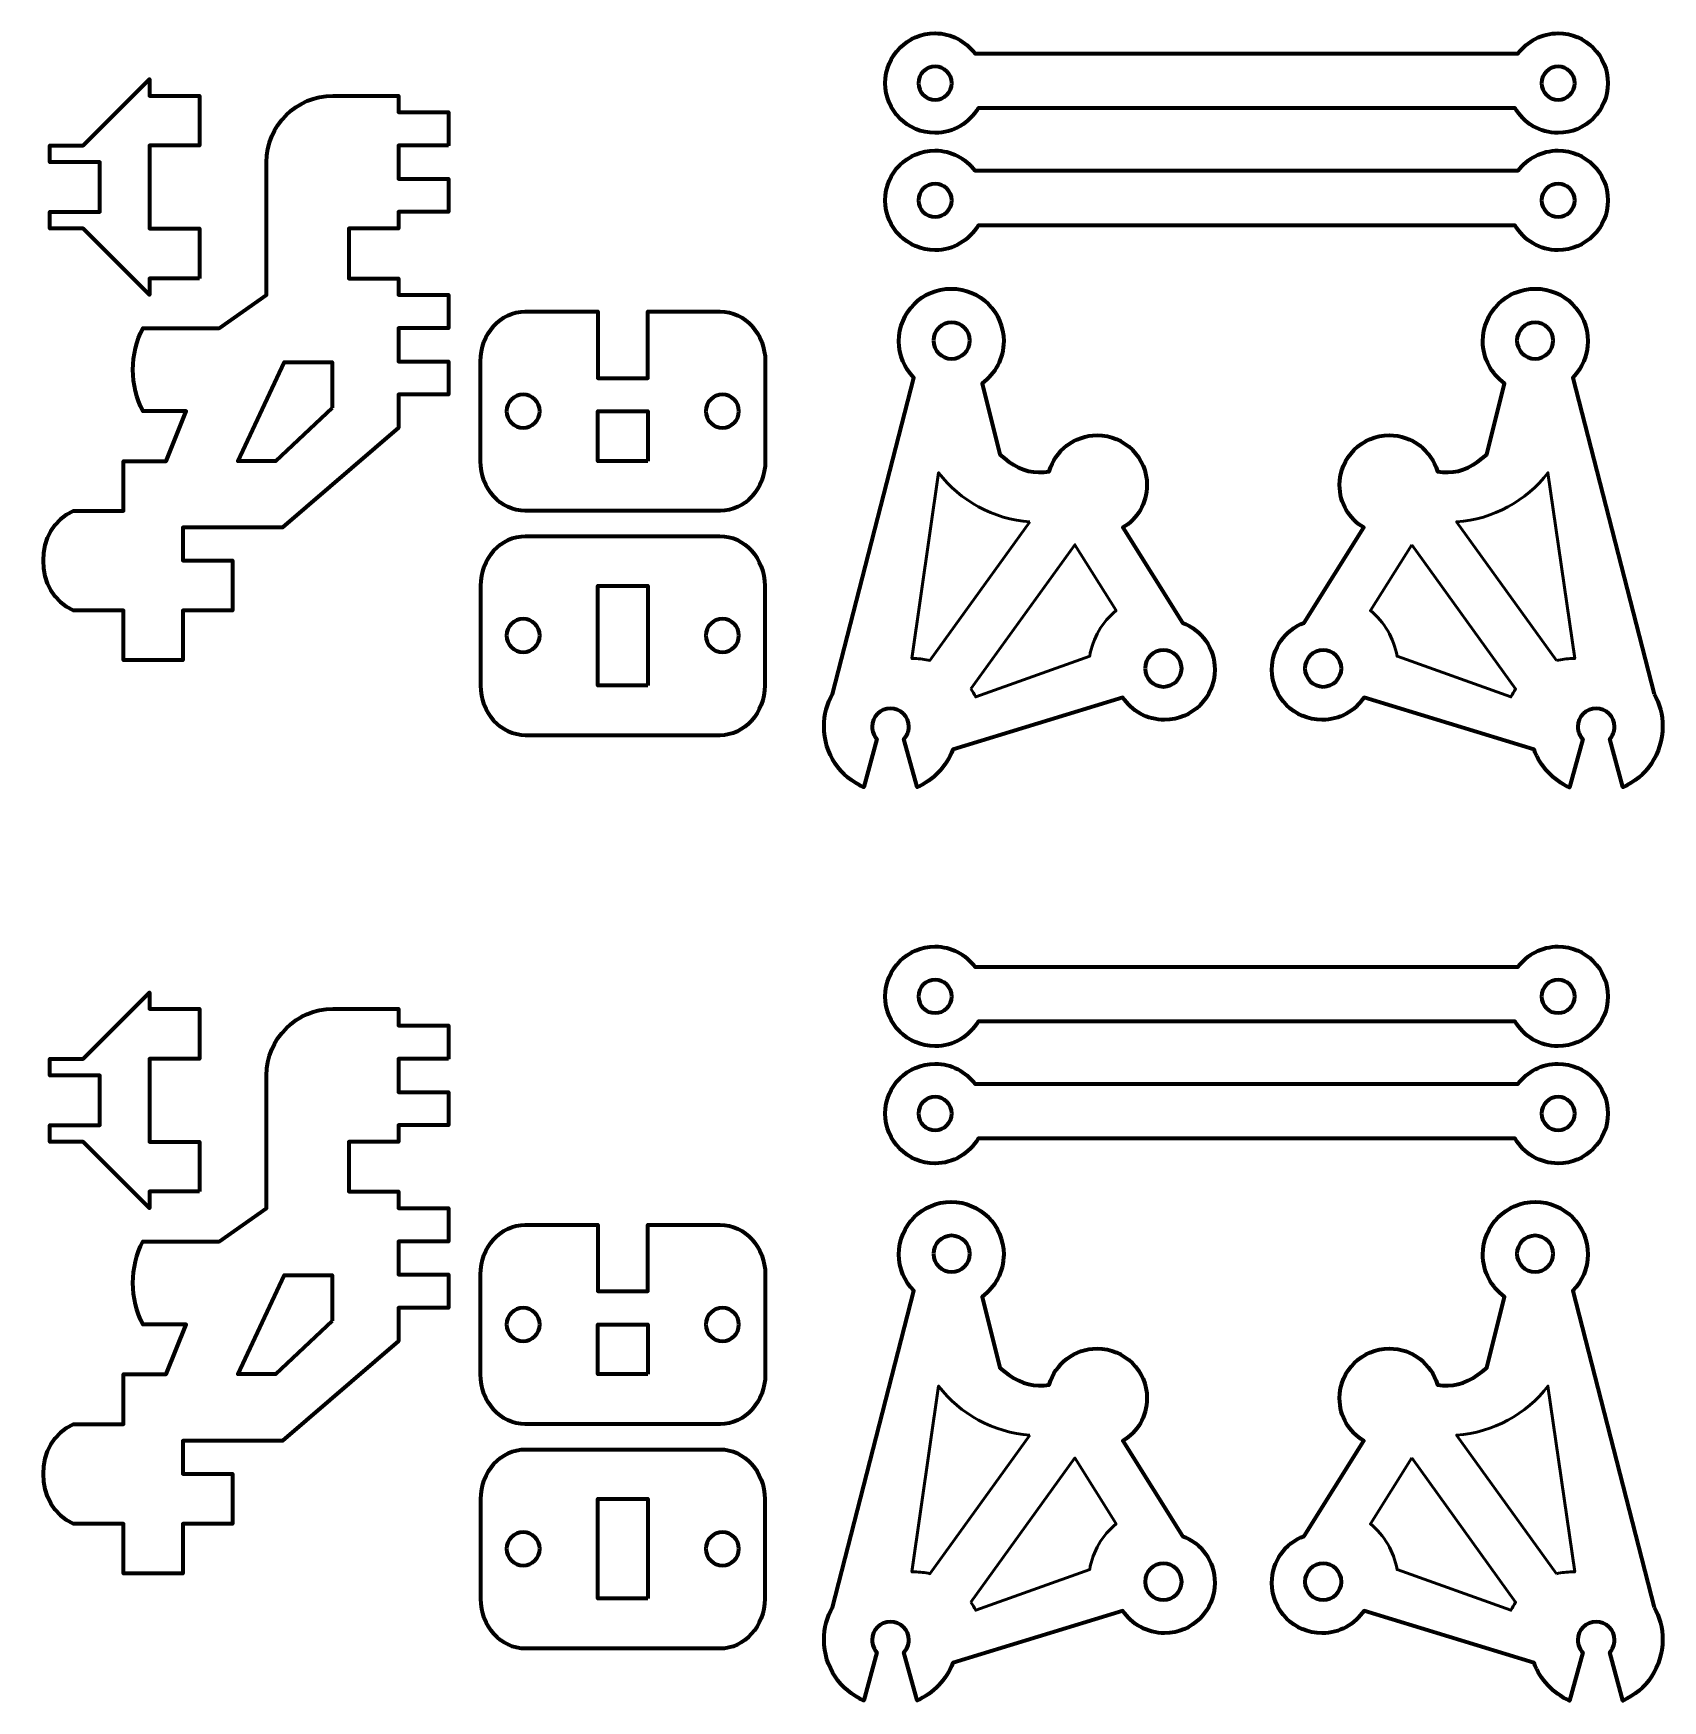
# Model space of a CAD drawing. Header units: inches. Extents: x 589 to 2016, y -1839 to -951.
# Drawn here: x 589 to 687.1, y -1711.3 to -1610.9 of the extents above; entities that cross this region are included whole.
import ezdxf

# ---------------------------------------------------------------- set-up
doc = ezdxf.new("R2010")
doc.units = ezdxf.units.IN
doc.header["$MEASUREMENT"] = 0
doc.layers.add('Layer 1', color=7, linetype='Continuous')

# ---------------------------------------------------------------- blocks, each defined once
blk = doc.blocks.new('block 180')
at = {"layer": 'Layer 1', "color": 240, "lineweight": 50, "true_color": 0xec2227}
for points in [[(680.72, -1648.65), (681.02, -1648.58), (681.34, -1648.54), (681.66, -1648.54), (681.71, -1648.54), (681.76, -1648.54), (681.81, -1648.54), (681.81, -1648.54), (680.2, -1637.35), (680.2, -1637.35), (678.9, -1639.04), (676.91, -1640.15), (674.7, -1640.3), (674.7, -1640.3), (680.72, -1648.65), (680.72, -1648.65)], [(672, -1641.68), (672, -1641.68), (669.51, -1645.65), (669.51, -1645.65), (670.34, -1646.33), (670.92, -1647.3), (671.11, -1648.4), (671.11, -1648.4), (677.97, -1650.85), (677.97, -1650.85), (678.05, -1650.68), (678.15, -1650.52), (678.25, -1650.36), (678.25, -1650.36), (672, -1641.68), (672, -1641.68)]]:
    blk.add_open_spline(points, degree=3, knots=[0, 0, 0, 0, 1, 1, 1, 2, 2, 2, 3, 3, 3, 4, 4, 4, 5, 5, 5, 5], dxfattribs=at)
blk = doc.blocks.new('block 179')
at = {"layer": 'Layer 1', "color": 18, "lineweight": 80, "true_color": 0x010101}
for points, knots in [([(686.6, -1650.68), (686.6, -1650.68), (681.69, -1631.62), (681.69, -1631.62), (682.25, -1631.05), (682.6, -1630.27), (682.6, -1629.42), (682.6, -1627.67), (681.18, -1626.26), (679.44, -1626.26), (677.7, -1626.26), (676.28, -1627.67), (676.28, -1629.42), (676.28, -1630.47), (676.8, -1631.39), (677.58, -1631.97), (677.58, -1631.97), (676.51, -1636.25), (676.51, -1636.25), (675.8, -1636.88), (675, -1637.32), (674.19, -1637.32), (673.97, -1637.32), (673.75, -1637.31), (673.54, -1637.27), (673.18, -1636.01), (672.03, -1635.09), (670.65, -1635.09), (669, -1635.09), (667.65, -1636.43), (667.65, -1638.09), (667.65, -1639.18), (668.23, -1640.13), (669.1, -1640.65), (669.1, -1640.65), (665.51, -1646.38), (665.51, -1646.38), (664.38, -1646.81), (663.57, -1647.91), (663.57, -1649.2), (663.57, -1650.88), (664.92, -1652.23), (666.6, -1652.23), (667.65, -1652.23), (668.57, -1651.7), (669.12, -1650.88), (669.12, -1650.88), (679.36, -1654.02), (679.36, -1654.02), (679.74, -1655.04), (680.52, -1655.86), (681.5, -1656.3), (681.5, -1656.3), (682.29, -1653.4), (682.29, -1653.4), (682.11, -1653.2), (682, -1652.94), (682, -1652.65), (682, -1652.04), (682.49, -1651.54), (683.1, -1651.54), (683.71, -1651.54), (684.21, -1652.04), (684.21, -1652.65), (684.21, -1652.94), (684.1, -1653.2), (683.92, -1653.39), (683.92, -1653.39), (684.71, -1656.29), (684.71, -1656.29), (686.12, -1655.68), (687.1, -1654.27), (687.1, -1652.63), (687.11, -1651.92), (686.92, -1651.26), (686.6, -1650.68)], [0, 0, 0, 0, 1, 1, 1, 2, 2, 2, 3, 3, 3, 4, 4, 4, 5, 5, 5, 6, 6, 6, 7, 7, 7, 8, 8, 8, 9, 9, 9, 10, 10, 10, 11, 11, 11, 12, 12, 12, 13, 13, 13, 14, 14, 14, 15, 15, 15, 16, 16, 16, 17, 17, 17, 18, 18, 18, 19, 19, 19, 20, 20, 20, 21, 21, 21, 22, 22, 22, 23, 23, 23, 24, 24, 24, 25, 25, 25, 25]), ([(679.42, -1630.48), (678.82, -1630.48), (678.33, -1629.99), (678.33, -1629.38), (678.33, -1628.78), (678.82, -1628.29), (679.42, -1628.29), (680.03, -1628.29), (680.52, -1628.78), (680.52, -1629.38), (680.52, -1629.99), (680.03, -1630.48), (679.42, -1630.48)], [0, 0, 0, 0, 1, 1, 1, 2, 2, 2, 3, 3, 3, 4, 4, 4, 4]), ([(666.66, -1650.23), (666.06, -1650.23), (665.56, -1649.74), (665.56, -1649.13), (665.56, -1648.52), (666.06, -1648.03), (666.66, -1648.03), (667.27, -1648.03), (667.76, -1648.52), (667.76, -1649.13), (667.76, -1649.74), (667.27, -1650.23), (666.66, -1650.23)], [0, 0, 0, 0, 1, 1, 1, 2, 2, 2, 3, 3, 3, 4, 4, 4, 4])]:
    blk.add_open_spline(points, degree=3, knots=knots, dxfattribs=at)
at = {"layer": 'Layer 1'}
blk.add_blockref('block 180', (0, 0), dxfattribs=at)
blk = doc.blocks.new('block 182')
at = {"layer": 'Layer 1', "color": 240, "lineweight": 50, "true_color": 0xec2227}
for points in [[(649, -1640.3), (646.8, -1640.15), (644.8, -1639.04), (643.5, -1637.35), (643.5, -1637.35), (641.89, -1648.54), (641.89, -1648.54), (641.94, -1648.54), (641.99, -1648.54), (642.04, -1648.54), (642.37, -1648.54), (642.68, -1648.58), (642.98, -1648.65), (642.98, -1648.65), (649, -1640.3), (649, -1640.3)], [(645.45, -1650.36), (645.56, -1650.52), (645.65, -1650.68), (645.74, -1650.85), (645.74, -1650.85), (652.6, -1648.4), (652.6, -1648.4), (652.78, -1647.3), (653.36, -1646.33), (654.19, -1645.65), (654.19, -1645.65), (651.71, -1641.68), (651.71, -1641.68), (651.71, -1641.68), (645.45, -1650.36), (645.45, -1650.36)]]:
    blk.add_open_spline(points, degree=3, knots=[0, 0, 0, 0, 1, 1, 1, 2, 2, 2, 3, 3, 3, 4, 4, 4, 5, 5, 5, 5], dxfattribs=at)
blk = doc.blocks.new('block 181')
at = {"layer": 'Layer 1', "color": 18, "lineweight": 80, "true_color": 0x010101}
for points, knots in [([(636.6, -1652.63), (636.6, -1654.27), (637.59, -1655.68), (639, -1656.29), (639, -1656.29), (639.78, -1653.39), (639.78, -1653.39), (639.61, -1653.19), (639.49, -1652.94), (639.49, -1652.65), (639.49, -1652.04), (639.99, -1651.54), (640.6, -1651.54), (641.21, -1651.54), (641.71, -1652.04), (641.71, -1652.65), (641.71, -1652.94), (641.59, -1653.2), (641.41, -1653.39), (641.41, -1653.39), (642.2, -1656.29), (642.2, -1656.29), (643.19, -1655.86), (643.97, -1655.04), (644.35, -1654.02), (644.35, -1654.02), (654.59, -1650.88), (654.59, -1650.88), (655.13, -1651.69), (656.06, -1652.23), (657.11, -1652.23), (658.78, -1652.23), (660.13, -1650.88), (660.13, -1649.2), (660.13, -1647.91), (659.33, -1646.81), (658.19, -1646.38), (658.19, -1646.38), (654.6, -1640.65), (654.6, -1640.65), (655.47, -1640.13), (656.05, -1639.18), (656.05, -1638.09), (656.05, -1636.43), (654.7, -1635.09), (653.05, -1635.09), (651.67, -1635.09), (650.52, -1636.01), (650.16, -1637.27), (649.95, -1637.3), (649.74, -1637.32), (649.51, -1637.32), (648.7, -1637.32), (647.9, -1636.88), (647.19, -1636.25), (647.19, -1636.25), (646.12, -1631.97), (646.12, -1631.97), (646.91, -1631.39), (647.42, -1630.47), (647.42, -1629.42), (647.42, -1627.67), (646.01, -1626.26), (644.26, -1626.26), (642.52, -1626.26), (641.11, -1627.67), (641.11, -1629.42), (641.11, -1630.27), (641.45, -1631.05), (642.01, -1631.62), (642.01, -1631.62), (637.11, -1650.68), (637.11, -1650.68), (636.78, -1651.26), (636.6, -1651.92), (636.6, -1652.63)], [0, 0, 0, 0, 1, 1, 1, 2, 2, 2, 3, 3, 3, 4, 4, 4, 5, 5, 5, 6, 6, 6, 7, 7, 7, 8, 8, 8, 9, 9, 9, 10, 10, 10, 11, 11, 11, 12, 12, 12, 13, 13, 13, 14, 14, 14, 15, 15, 15, 16, 16, 16, 17, 17, 17, 18, 18, 18, 19, 19, 19, 20, 20, 20, 21, 21, 21, 22, 22, 22, 23, 23, 23, 24, 24, 24, 25, 25, 25, 25]), ([(643.19, -1629.38), (643.19, -1628.78), (643.68, -1628.29), (644.28, -1628.29), (644.89, -1628.29), (645.38, -1628.78), (645.38, -1629.38), (645.38, -1629.99), (644.89, -1630.48), (644.28, -1630.48), (643.68, -1630.48), (643.19, -1629.99), (643.19, -1629.38)], [0, 0, 0, 0, 1, 1, 1, 2, 2, 2, 3, 3, 3, 4, 4, 4, 4]), ([(655.94, -1649.13), (655.94, -1648.52), (656.43, -1648.03), (657.04, -1648.03), (657.65, -1648.03), (658.14, -1648.52), (658.14, -1649.13), (658.14, -1649.74), (657.65, -1650.23), (657.04, -1650.23), (656.43, -1650.23), (655.94, -1649.74), (655.94, -1649.13)], [0, 0, 0, 0, 1, 1, 1, 2, 2, 2, 3, 3, 3, 4, 4, 4, 4])]:
    blk.add_open_spline(points, degree=3, knots=knots, dxfattribs=at)
at = {"layer": 'Layer 1'}
blk.add_blockref('block 182', (0, 0), dxfattribs=at)
blk = doc.blocks.new('block 184')
at = {"layer": 'Layer 1', "color": 240, "lineweight": 50, "true_color": 0xec2227}
for points in [[(680.72, -1703.65), (681.02, -1703.58), (681.34, -1703.54), (681.66, -1703.54), (681.71, -1703.54), (681.76, -1703.54), (681.81, -1703.54), (681.81, -1703.54), (680.2, -1692.35), (680.2, -1692.35), (678.9, -1694.04), (676.91, -1695.15), (674.7, -1695.3), (674.7, -1695.3), (680.72, -1703.65), (680.72, -1703.65)], [(672, -1696.68), (672, -1696.68), (669.51, -1700.65), (669.51, -1700.65), (670.34, -1701.33), (670.92, -1702.3), (671.11, -1703.4), (671.11, -1703.4), (677.97, -1705.85), (677.97, -1705.85), (678.05, -1705.68), (678.15, -1705.52), (678.25, -1705.36), (678.25, -1705.36), (672, -1696.68), (672, -1696.68)]]:
    blk.add_open_spline(points, degree=3, knots=[0, 0, 0, 0, 1, 1, 1, 2, 2, 2, 3, 3, 3, 4, 4, 4, 5, 5, 5, 5], dxfattribs=at)
blk = doc.blocks.new('block 183')
at = {"layer": 'Layer 1', "color": 18, "lineweight": 80, "true_color": 0x010101}
for points, knots in [([(686.6, -1705.68), (686.6, -1705.68), (681.69, -1686.62), (681.69, -1686.62), (682.25, -1686.05), (682.6, -1685.27), (682.6, -1684.42), (682.6, -1682.67), (681.18, -1681.26), (679.44, -1681.26), (677.7, -1681.26), (676.28, -1682.67), (676.28, -1684.42), (676.28, -1685.47), (676.8, -1686.39), (677.58, -1686.97), (677.58, -1686.97), (676.51, -1691.25), (676.51, -1691.25), (675.8, -1691.88), (675, -1692.32), (674.19, -1692.32), (673.97, -1692.32), (673.75, -1692.3), (673.54, -1692.27), (673.18, -1691.01), (672.03, -1690.09), (670.65, -1690.09), (669, -1690.09), (667.65, -1691.43), (667.65, -1693.09), (667.65, -1694.18), (668.23, -1695.13), (669.1, -1695.65), (669.1, -1695.65), (665.51, -1701.38), (665.51, -1701.38), (664.38, -1701.81), (663.57, -1702.91), (663.57, -1704.2), (663.57, -1705.88), (664.92, -1707.23), (666.6, -1707.23), (667.65, -1707.23), (668.57, -1706.7), (669.12, -1705.88), (669.12, -1705.88), (679.36, -1709.02), (679.36, -1709.02), (679.74, -1710.04), (680.52, -1710.86), (681.5, -1711.3), (681.5, -1711.3), (682.29, -1708.4), (682.29, -1708.4), (682.11, -1708.2), (682, -1707.94), (682, -1707.65), (682, -1707.04), (682.49, -1706.54), (683.1, -1706.54), (683.71, -1706.54), (684.21, -1707.04), (684.21, -1707.65), (684.21, -1707.94), (684.1, -1708.19), (683.92, -1708.39), (683.92, -1708.39), (684.71, -1711.3), (684.71, -1711.3), (686.12, -1710.68), (687.1, -1709.27), (687.1, -1707.63), (687.11, -1706.92), (686.92, -1706.26), (686.6, -1705.68)], [0, 0, 0, 0, 1, 1, 1, 2, 2, 2, 3, 3, 3, 4, 4, 4, 5, 5, 5, 6, 6, 6, 7, 7, 7, 8, 8, 8, 9, 9, 9, 10, 10, 10, 11, 11, 11, 12, 12, 12, 13, 13, 13, 14, 14, 14, 15, 15, 15, 16, 16, 16, 17, 17, 17, 18, 18, 18, 19, 19, 19, 20, 20, 20, 21, 21, 21, 22, 22, 22, 23, 23, 23, 24, 24, 24, 25, 25, 25, 25]), ([(679.42, -1685.48), (678.82, -1685.48), (678.33, -1684.99), (678.33, -1684.38), (678.33, -1683.78), (678.82, -1683.29), (679.42, -1683.29), (680.03, -1683.29), (680.52, -1683.78), (680.52, -1684.38), (680.52, -1684.99), (680.03, -1685.48), (679.42, -1685.48)], [0, 0, 0, 0, 1, 1, 1, 2, 2, 2, 3, 3, 3, 4, 4, 4, 4]), ([(666.66, -1705.23), (666.06, -1705.23), (665.56, -1704.74), (665.56, -1704.13), (665.56, -1703.52), (666.06, -1703.03), (666.66, -1703.03), (667.27, -1703.03), (667.76, -1703.52), (667.76, -1704.13), (667.76, -1704.74), (667.27, -1705.23), (666.66, -1705.23)], [0, 0, 0, 0, 1, 1, 1, 2, 2, 2, 3, 3, 3, 4, 4, 4, 4])]:
    blk.add_open_spline(points, degree=3, knots=knots, dxfattribs=at)
at = {"layer": 'Layer 1'}
blk.add_blockref('block 184', (0, 0), dxfattribs=at)
blk = doc.blocks.new('block 186')
at = {"layer": 'Layer 1', "color": 240, "lineweight": 50, "true_color": 0xec2227}
for points in [[(649, -1695.3), (646.8, -1695.15), (644.8, -1694.04), (643.5, -1692.35), (643.5, -1692.35), (641.89, -1703.54), (641.89, -1703.54), (641.94, -1703.54), (641.99, -1703.54), (642.04, -1703.54), (642.37, -1703.54), (642.68, -1703.58), (642.98, -1703.65), (642.98, -1703.65), (649, -1695.3), (649, -1695.3)], [(645.45, -1705.36), (645.56, -1705.52), (645.65, -1705.68), (645.74, -1705.85), (645.74, -1705.85), (652.6, -1703.4), (652.6, -1703.4), (652.78, -1702.3), (653.36, -1701.33), (654.19, -1700.65), (654.19, -1700.65), (651.71, -1696.68), (651.71, -1696.68), (651.71, -1696.68), (645.45, -1705.36), (645.45, -1705.36)]]:
    blk.add_open_spline(points, degree=3, knots=[0, 0, 0, 0, 1, 1, 1, 2, 2, 2, 3, 3, 3, 4, 4, 4, 5, 5, 5, 5], dxfattribs=at)
blk = doc.blocks.new('block 185')
at = {"layer": 'Layer 1', "color": 18, "lineweight": 80, "true_color": 0x010101}
for points, knots in [([(636.6, -1707.63), (636.6, -1709.27), (637.59, -1710.68), (639, -1711.29), (639, -1711.29), (639.78, -1708.39), (639.78, -1708.39), (639.61, -1708.19), (639.49, -1707.94), (639.49, -1707.65), (639.49, -1707.04), (639.99, -1706.54), (640.6, -1706.54), (641.21, -1706.54), (641.71, -1707.04), (641.71, -1707.65), (641.71, -1707.94), (641.59, -1708.2), (641.41, -1708.39), (641.41, -1708.39), (642.2, -1711.29), (642.2, -1711.29), (643.19, -1710.86), (643.97, -1710.04), (644.35, -1709.02), (644.35, -1709.02), (654.59, -1705.88), (654.59, -1705.88), (655.13, -1706.69), (656.06, -1707.23), (657.11, -1707.23), (658.78, -1707.23), (660.13, -1705.87), (660.13, -1704.2), (660.13, -1702.91), (659.33, -1701.81), (658.19, -1701.38), (658.19, -1701.38), (654.6, -1695.65), (654.6, -1695.65), (655.47, -1695.13), (656.05, -1694.18), (656.05, -1693.09), (656.05, -1691.43), (654.7, -1690.09), (653.05, -1690.09), (651.67, -1690.09), (650.52, -1691.01), (650.16, -1692.27), (649.95, -1692.3), (649.74, -1692.32), (649.51, -1692.32), (648.7, -1692.32), (647.9, -1691.88), (647.19, -1691.25), (647.19, -1691.25), (646.12, -1686.97), (646.12, -1686.97), (646.91, -1686.39), (647.42, -1685.47), (647.42, -1684.42), (647.42, -1682.67), (646.01, -1681.26), (644.26, -1681.26), (642.52, -1681.26), (641.11, -1682.67), (641.11, -1684.42), (641.11, -1685.27), (641.45, -1686.05), (642.01, -1686.62), (642.01, -1686.62), (637.11, -1705.68), (637.11, -1705.68), (636.78, -1706.26), (636.6, -1706.92), (636.6, -1707.63)], [0, 0, 0, 0, 1, 1, 1, 2, 2, 2, 3, 3, 3, 4, 4, 4, 5, 5, 5, 6, 6, 6, 7, 7, 7, 8, 8, 8, 9, 9, 9, 10, 10, 10, 11, 11, 11, 12, 12, 12, 13, 13, 13, 14, 14, 14, 15, 15, 15, 16, 16, 16, 17, 17, 17, 18, 18, 18, 19, 19, 19, 20, 20, 20, 21, 21, 21, 22, 22, 22, 23, 23, 23, 24, 24, 24, 25, 25, 25, 25]), ([(643.19, -1684.38), (643.19, -1683.78), (643.68, -1683.29), (644.28, -1683.29), (644.89, -1683.29), (645.38, -1683.78), (645.38, -1684.38), (645.38, -1684.99), (644.89, -1685.48), (644.28, -1685.48), (643.68, -1685.48), (643.19, -1684.99), (643.19, -1684.38)], [0, 0, 0, 0, 1, 1, 1, 2, 2, 2, 3, 3, 3, 4, 4, 4, 4]), ([(655.94, -1704.13), (655.94, -1703.52), (656.43, -1703.03), (657.04, -1703.03), (657.65, -1703.03), (658.14, -1703.52), (658.14, -1704.13), (658.14, -1704.74), (657.65, -1705.23), (657.04, -1705.23), (656.43, -1705.23), (655.94, -1704.74), (655.94, -1704.13)], [0, 0, 0, 0, 1, 1, 1, 2, 2, 2, 3, 3, 3, 4, 4, 4, 4])]:
    blk.add_open_spline(points, degree=3, knots=knots, dxfattribs=at)
at = {"layer": 'Layer 1'}
blk.add_blockref('block 186', (0, 0), dxfattribs=at)

msp = doc.modelspace()

# ---------------------------------------------------------------- linework, layer by layer
at = {"layer": 'Layer 1', "color": 18, "lineweight": 80, "true_color": 0x010101}
for points in [[(598.98, -1625.64), (595.98, -1625.64), (595.98, -1626.64), (591.98, -1622.64), (589.98, -1622.64), (589.98, -1621.64), (592.98, -1621.64), (592.98, -1618.64), (589.98, -1618.64), (589.98, -1617.64), (591.98, -1617.64), (595.98, -1613.64), (595.98, -1614.64), (598.98, -1614.64), (598.98, -1617.64), (595.98, -1617.64), (595.98, -1622.64), (598.98, -1622.64), (598.98, -1625.64)], [(606.98, -1633.43), (603.56, -1636.64), (601.29, -1636.64), (604.09, -1630.68), (606.98, -1630.68), (606.98, -1633.43)], [(625.98, -1636.64), (622.98, -1636.64), (622.98, -1633.64), (625.98, -1633.64), (625.98, -1636.64)], [(625.98, -1650.16), (622.98, -1650.16), (622.98, -1644.15), (625.98, -1644.15), (625.98, -1650.16)], [(598.98, -1680.64), (595.98, -1680.64), (595.98, -1681.64), (591.98, -1677.64), (589.98, -1677.64), (589.98, -1676.64), (592.98, -1676.64), (592.98, -1673.64), (589.98, -1673.64), (589.98, -1672.64), (591.98, -1672.64), (595.98, -1668.64), (595.98, -1669.64), (598.98, -1669.64), (598.98, -1672.64), (595.98, -1672.64), (595.98, -1677.64), (598.98, -1677.64), (598.98, -1680.64)], [(606.98, -1688.43), (603.56, -1691.64), (601.29, -1691.64), (604.09, -1685.68), (606.98, -1685.68), (606.98, -1688.43)], [(625.98, -1691.64), (622.98, -1691.64), (622.98, -1688.64), (625.98, -1688.64), (625.98, -1691.64)], [(625.98, -1705.15), (622.98, -1705.15), (622.98, -1699.15), (625.98, -1699.15), (625.98, -1705.15)]]:
    msp.add_lwpolyline(points, dxfattribs=at)
for points, knots in [([(680.81, -1610.88), (679.82, -1610.88), (678.95, -1611.36), (678.4, -1612.1), (678.4, -1612.1), (668.25, -1612.1), (668.25, -1612.1), (668.25, -1612.1), (657.83, -1612.1), (657.83, -1612.1), (657.83, -1612.1), (645.69, -1612.1), (645.69, -1612.1), (645.14, -1611.36), (644.27, -1610.88), (643.29, -1610.88), (641.63, -1610.88), (640.29, -1612.23), (640.29, -1613.88), (640.29, -1615.54), (641.63, -1616.88), (643.29, -1616.88), (644.39, -1616.88), (645.36, -1616.28), (645.88, -1615.39), (645.88, -1615.39), (657.83, -1615.39), (657.83, -1615.39), (657.83, -1615.39), (668.25, -1615.39), (668.25, -1615.39), (668.25, -1615.39), (678.22, -1615.39), (678.22, -1615.39), (678.74, -1616.28), (679.7, -1616.88), (680.81, -1616.88), (682.46, -1616.88), (683.81, -1615.54), (683.81, -1613.88), (683.81, -1612.23), (682.46, -1610.88), (680.81, -1610.88)], [0, 0, 0, 0, 1, 1, 1, 2, 2, 2, 3, 3, 3, 4, 4, 4, 5, 5, 5, 6, 6, 6, 7, 7, 7, 8, 8, 8, 9, 9, 9, 10, 10, 10, 11, 11, 11, 12, 12, 12, 13, 13, 13, 14, 14, 14, 14]), ([(643.29, -1614.88), (642.73, -1614.88), (642.29, -1614.44), (642.29, -1613.88), (642.29, -1613.33), (642.73, -1612.88), (643.29, -1612.88), (643.84, -1612.88), (644.29, -1613.33), (644.29, -1613.88), (644.29, -1614.44), (643.84, -1614.88), (643.29, -1614.88)], [0, 0, 0, 0, 1, 1, 1, 2, 2, 2, 3, 3, 3, 4, 4, 4, 4]), ([(680.81, -1614.88), (680.26, -1614.88), (679.81, -1614.44), (679.81, -1613.88), (679.81, -1613.33), (680.26, -1612.88), (680.81, -1612.88), (681.36, -1612.88), (681.81, -1613.33), (681.81, -1613.88), (681.81, -1614.44), (681.36, -1614.88), (680.81, -1614.88)], [0, 0, 0, 0, 1, 1, 1, 2, 2, 2, 3, 3, 3, 4, 4, 4, 4]), ([(613.98, -1617.64), (613.98, -1617.64), (613.98, -1615.64), (613.98, -1615.64), (613.98, -1615.64), (610.98, -1615.64), (610.98, -1615.64), (610.98, -1615.64), (610.98, -1614.64), (610.98, -1614.64), (610.98, -1614.64), (607.03, -1614.64), (607.03, -1614.64), (604.82, -1614.64), (603.03, -1616.43), (603.03, -1618.64), (603.03, -1618.64), (603.03, -1626.64), (603.03, -1626.64), (603.03, -1626.64), (600.18, -1628.64), (600.18, -1628.64), (600.18, -1628.64), (595.57, -1628.64), (595.57, -1628.64), (595.19, -1629.41), (594.98, -1630.25), (594.98, -1631.14), (594.98, -1632.02), (595.19, -1632.86), (595.57, -1633.64), (595.57, -1633.64), (598.18, -1633.64), (598.18, -1633.64), (598.18, -1633.64), (596.98, -1636.64), (596.98, -1636.64), (596.98, -1636.64), (594.41, -1636.64), (594.41, -1636.64), (594.41, -1636.64), (594.41, -1639.64), (594.41, -1639.64), (594.41, -1639.64), (591.41, -1639.64), (591.41, -1639.64), (588.98, -1640.64), (588.98, -1644.64), (591.41, -1645.64), (591.41, -1645.64), (594.41, -1645.64), (594.41, -1645.64), (594.41, -1645.64), (594.41, -1648.64), (594.41, -1648.64), (594.41, -1648.64), (597.98, -1648.64), (597.98, -1648.64), (597.98, -1648.64), (597.98, -1645.64), (597.98, -1645.64), (597.98, -1645.64), (600.98, -1645.64), (600.98, -1645.64), (600.98, -1645.64), (600.98, -1642.64), (600.98, -1642.64), (600.98, -1642.64), (597.98, -1642.64), (597.98, -1642.64), (597.98, -1642.64), (597.98, -1640.64), (597.98, -1640.64), (597.98, -1640.64), (603.98, -1640.64), (603.98, -1640.64), (603.98, -1640.64), (610.98, -1634.64), (610.98, -1634.64), (610.98, -1634.64), (610.98, -1633.64), (610.98, -1633.64), (610.98, -1633.64), (610.98, -1632.64), (610.98, -1632.64), (610.98, -1632.64), (613.98, -1632.64), (613.98, -1632.64), (613.98, -1632.64), (613.98, -1630.64), (613.98, -1630.64), (613.98, -1630.64), (610.98, -1630.64), (610.98, -1630.64), (610.98, -1630.64), (610.98, -1628.64), (610.98, -1628.64), (610.98, -1628.64), (613.98, -1628.64), (613.98, -1628.64), (613.98, -1628.64), (613.98, -1626.64), (613.98, -1626.64), (613.98, -1626.64), (610.98, -1626.64), (610.98, -1626.64), (610.98, -1626.64), (610.98, -1625.64), (610.98, -1625.64), (610.98, -1625.64), (607.98, -1625.64), (607.98, -1625.64), (607.98, -1625.64), (607.98, -1622.64), (607.98, -1622.64), (607.98, -1622.64), (610.98, -1622.64), (610.98, -1622.64), (610.98, -1622.64), (610.98, -1621.64), (610.98, -1621.64), (610.98, -1621.64), (613.98, -1621.64), (613.98, -1621.64), (613.98, -1621.64), (613.98, -1619.64), (613.98, -1619.64), (613.98, -1619.64), (610.98, -1619.64), (610.98, -1619.64), (610.98, -1619.64), (610.98, -1617.64), (610.98, -1617.64), (610.98, -1617.64), (613.98, -1617.64), (613.98, -1617.64), (613.98, -1617.64), (613.98, -1617.64), (613.98, -1617.64)], [0, 0, 0, 0, 1, 1, 1, 2, 2, 2, 3, 3, 3, 4, 4, 4, 5, 5, 5, 6, 6, 6, 7, 7, 7, 8, 8, 8, 9, 9, 9, 10, 10, 10, 11, 11, 11, 12, 12, 12, 13, 13, 13, 14, 14, 14, 15, 15, 15, 16, 16, 16, 17, 17, 17, 18, 18, 18, 19, 19, 19, 20, 20, 20, 21, 21, 21, 22, 22, 22, 23, 23, 23, 24, 24, 24, 25, 25, 25, 26, 26, 26, 27, 27, 27, 28, 28, 28, 29, 29, 29, 30, 30, 30, 31, 31, 31, 32, 32, 32, 33, 33, 33, 34, 34, 34, 35, 35, 35, 36, 36, 36, 37, 37, 37, 38, 38, 38, 39, 39, 39, 40, 40, 40, 41, 41, 41, 42, 42, 42, 43, 43, 43, 44, 44, 44, 45, 45, 45, 46, 46, 46, 46]), ([(680.81, -1617.94), (679.82, -1617.94), (678.95, -1618.42), (678.4, -1619.15), (678.4, -1619.15), (668.25, -1619.15), (668.25, -1619.15), (668.25, -1619.15), (657.83, -1619.15), (657.83, -1619.15), (657.83, -1619.15), (645.69, -1619.15), (645.69, -1619.15), (645.14, -1618.42), (644.27, -1617.94), (643.29, -1617.94), (641.63, -1617.94), (640.29, -1619.28), (640.29, -1620.94), (640.29, -1622.6), (641.63, -1623.94), (643.29, -1623.94), (644.39, -1623.94), (645.36, -1623.34), (645.88, -1622.45), (645.88, -1622.45), (657.83, -1622.45), (657.83, -1622.45), (657.83, -1622.45), (668.25, -1622.45), (668.25, -1622.45), (668.25, -1622.45), (678.22, -1622.45), (678.22, -1622.45), (678.74, -1623.34), (679.7, -1623.94), (680.81, -1623.94), (682.46, -1623.94), (683.81, -1622.6), (683.81, -1620.94), (683.81, -1619.28), (682.46, -1617.94), (680.81, -1617.94)], [0, 0, 0, 0, 1, 1, 1, 2, 2, 2, 3, 3, 3, 4, 4, 4, 5, 5, 5, 6, 6, 6, 7, 7, 7, 8, 8, 8, 9, 9, 9, 10, 10, 10, 11, 11, 11, 12, 12, 12, 13, 13, 13, 14, 14, 14, 14]), ([(643.29, -1621.94), (642.73, -1621.94), (642.29, -1621.49), (642.29, -1620.94), (642.29, -1620.39), (642.73, -1619.94), (643.29, -1619.94), (643.84, -1619.94), (644.29, -1620.39), (644.29, -1620.94), (644.29, -1621.49), (643.84, -1621.94), (643.29, -1621.94)], [0, 0, 0, 0, 1, 1, 1, 2, 2, 2, 3, 3, 3, 4, 4, 4, 4]), ([(680.81, -1621.94), (680.26, -1621.94), (679.81, -1621.49), (679.81, -1620.94), (679.81, -1620.39), (680.26, -1619.94), (680.81, -1619.94), (681.36, -1619.94), (681.81, -1620.39), (681.81, -1620.94), (681.81, -1621.49), (681.36, -1621.94), (680.81, -1621.94)], [0, 0, 0, 0, 1, 1, 1, 2, 2, 2, 3, 3, 3, 4, 4, 4, 4]), ([(630.35, -1627.64), (630.35, -1627.64), (625.98, -1627.64), (625.98, -1627.64), (625.98, -1627.64), (625.98, -1631.64), (625.98, -1631.64), (625.98, -1631.64), (622.98, -1631.64), (622.98, -1631.64), (622.98, -1631.64), (622.98, -1627.64), (622.98, -1627.64), (622.98, -1627.64), (618.61, -1627.64), (618.61, -1627.64), (617.12, -1627.64), (615.91, -1628.98), (615.91, -1630.64), (615.91, -1630.64), (615.91, -1636.64), (615.91, -1636.64), (615.91, -1638.3), (617.12, -1639.64), (618.61, -1639.64), (618.61, -1639.64), (630.35, -1639.64), (630.35, -1639.64), (631.85, -1639.64), (633.06, -1638.3), (633.06, -1636.64), (633.06, -1636.64), (633.06, -1630.64), (633.06, -1630.64), (633.06, -1628.98), (631.85, -1627.64), (630.35, -1627.64)], [0, 0, 0, 0, 1, 1, 1, 2, 2, 2, 3, 3, 3, 4, 4, 4, 5, 5, 5, 6, 6, 6, 7, 7, 7, 8, 8, 8, 9, 9, 9, 10, 10, 10, 11, 11, 11, 12, 12, 12, 12]), ([(618.48, -1634.64), (617.93, -1634.64), (617.48, -1634.19), (617.48, -1633.64), (617.48, -1633.08), (617.93, -1632.64), (618.48, -1632.64), (619.03, -1632.64), (619.48, -1633.08), (619.48, -1633.64), (619.48, -1634.19), (619.03, -1634.64), (618.48, -1634.64)], [0, 0, 0, 0, 1, 1, 1, 2, 2, 2, 3, 3, 3, 4, 4, 4, 4]), ([(630.48, -1634.64), (629.93, -1634.64), (629.48, -1634.19), (629.48, -1633.64), (629.48, -1633.08), (629.93, -1632.64), (630.48, -1632.64), (631.03, -1632.64), (631.48, -1633.08), (631.48, -1633.64), (631.48, -1634.19), (631.03, -1634.64), (630.48, -1634.64)], [0, 0, 0, 0, 1, 1, 1, 2, 2, 2, 3, 3, 3, 4, 4, 4, 4]), ([(630.33, -1641.16), (630.33, -1641.16), (618.63, -1641.16), (618.63, -1641.16), (617.14, -1641.16), (615.93, -1642.5), (615.93, -1644.16), (615.93, -1644.16), (615.93, -1650.16), (615.93, -1650.16), (615.93, -1651.81), (617.14, -1653.16), (618.63, -1653.16), (618.63, -1653.16), (630.33, -1653.16), (630.33, -1653.16), (631.82, -1653.16), (633.03, -1651.81), (633.03, -1650.16), (633.03, -1650.16), (633.03, -1644.16), (633.03, -1644.16), (633.03, -1642.5), (631.82, -1641.16), (630.33, -1641.16)], [0, 0, 0, 0, 1, 1, 1, 2, 2, 2, 3, 3, 3, 4, 4, 4, 5, 5, 5, 6, 6, 6, 7, 7, 7, 8, 8, 8, 8]), ([(618.48, -1648.15), (617.93, -1648.15), (617.48, -1647.7), (617.48, -1647.15), (617.48, -1646.6), (617.93, -1646.15), (618.48, -1646.15), (619.03, -1646.15), (619.48, -1646.6), (619.48, -1647.15), (619.48, -1647.7), (619.03, -1648.15), (618.48, -1648.15)], [0, 0, 0, 0, 1, 1, 1, 2, 2, 2, 3, 3, 3, 4, 4, 4, 4]), ([(630.48, -1648.15), (629.93, -1648.15), (629.48, -1647.7), (629.48, -1647.15), (629.48, -1646.6), (629.93, -1646.15), (630.48, -1646.15), (631.03, -1646.15), (631.48, -1646.6), (631.48, -1647.15), (631.48, -1647.7), (631.03, -1648.15), (630.48, -1648.15)], [0, 0, 0, 0, 1, 1, 1, 2, 2, 2, 3, 3, 3, 4, 4, 4, 4]), ([(680.81, -1665.88), (679.82, -1665.88), (678.95, -1666.36), (678.4, -1667.1), (678.4, -1667.1), (668.25, -1667.1), (668.25, -1667.1), (668.25, -1667.1), (657.83, -1667.1), (657.83, -1667.1), (657.83, -1667.1), (645.69, -1667.1), (645.69, -1667.1), (645.14, -1666.36), (644.27, -1665.88), (643.29, -1665.88), (641.63, -1665.88), (640.29, -1667.23), (640.29, -1668.88), (640.29, -1670.54), (641.63, -1671.88), (643.29, -1671.88), (644.39, -1671.88), (645.36, -1671.29), (645.88, -1670.39), (645.88, -1670.39), (657.83, -1670.39), (657.83, -1670.39), (657.83, -1670.39), (668.25, -1670.39), (668.25, -1670.39), (668.25, -1670.39), (678.22, -1670.39), (678.22, -1670.39), (678.74, -1671.28), (679.7, -1671.88), (680.81, -1671.88), (682.46, -1671.88), (683.81, -1670.54), (683.81, -1668.88), (683.81, -1667.23), (682.46, -1665.88), (680.81, -1665.88)], [0, 0, 0, 0, 1, 1, 1, 2, 2, 2, 3, 3, 3, 4, 4, 4, 5, 5, 5, 6, 6, 6, 7, 7, 7, 8, 8, 8, 9, 9, 9, 10, 10, 10, 11, 11, 11, 12, 12, 12, 13, 13, 13, 14, 14, 14, 14]), ([(643.29, -1669.88), (642.73, -1669.88), (642.29, -1669.44), (642.29, -1668.88), (642.29, -1668.33), (642.73, -1667.88), (643.29, -1667.88), (643.84, -1667.88), (644.29, -1668.33), (644.29, -1668.88), (644.29, -1669.44), (643.84, -1669.88), (643.29, -1669.88)], [0, 0, 0, 0, 1, 1, 1, 2, 2, 2, 3, 3, 3, 4, 4, 4, 4]), ([(680.81, -1669.88), (680.26, -1669.88), (679.81, -1669.44), (679.81, -1668.88), (679.81, -1668.33), (680.26, -1667.88), (680.81, -1667.88), (681.36, -1667.88), (681.81, -1668.33), (681.81, -1668.88), (681.81, -1669.44), (681.36, -1669.88), (680.81, -1669.88)], [0, 0, 0, 0, 1, 1, 1, 2, 2, 2, 3, 3, 3, 4, 4, 4, 4]), ([(613.98, -1672.64), (613.98, -1672.64), (613.98, -1670.64), (613.98, -1670.64), (613.98, -1670.64), (610.98, -1670.64), (610.98, -1670.64), (610.98, -1670.64), (610.98, -1669.64), (610.98, -1669.64), (610.98, -1669.64), (607.03, -1669.64), (607.03, -1669.64), (604.82, -1669.64), (603.03, -1671.43), (603.03, -1673.64), (603.03, -1673.64), (603.03, -1681.64), (603.03, -1681.64), (603.03, -1681.64), (600.18, -1683.64), (600.18, -1683.64), (600.18, -1683.64), (595.57, -1683.64), (595.57, -1683.64), (595.19, -1684.41), (594.98, -1685.25), (594.98, -1686.14), (594.98, -1687.02), (595.19, -1687.86), (595.57, -1688.64), (595.57, -1688.64), (598.18, -1688.64), (598.18, -1688.64), (598.18, -1688.64), (596.98, -1691.64), (596.98, -1691.64), (596.98, -1691.64), (594.41, -1691.64), (594.41, -1691.64), (594.41, -1691.64), (594.41, -1694.64), (594.41, -1694.64), (594.41, -1694.64), (591.41, -1694.64), (591.41, -1694.64), (588.98, -1695.64), (588.98, -1699.64), (591.41, -1700.64), (591.41, -1700.64), (594.41, -1700.64), (594.41, -1700.64), (594.41, -1700.64), (594.41, -1703.64), (594.41, -1703.64), (594.41, -1703.64), (597.98, -1703.64), (597.98, -1703.64), (597.98, -1703.64), (597.98, -1700.64), (597.98, -1700.64), (597.98, -1700.64), (600.98, -1700.64), (600.98, -1700.64), (600.98, -1700.64), (600.98, -1697.64), (600.98, -1697.64), (600.98, -1697.64), (597.98, -1697.64), (597.98, -1697.64), (597.98, -1697.64), (597.98, -1695.64), (597.98, -1695.64), (597.98, -1695.64), (603.98, -1695.64), (603.98, -1695.64), (603.98, -1695.64), (610.98, -1689.64), (610.98, -1689.64), (610.98, -1689.64), (610.98, -1688.64), (610.98, -1688.64), (610.98, -1688.64), (610.98, -1687.64), (610.98, -1687.64), (610.98, -1687.64), (613.98, -1687.64), (613.98, -1687.64), (613.98, -1687.64), (613.98, -1685.64), (613.98, -1685.64), (613.98, -1685.64), (610.98, -1685.64), (610.98, -1685.64), (610.98, -1685.64), (610.98, -1683.64), (610.98, -1683.64), (610.98, -1683.64), (613.98, -1683.64), (613.98, -1683.64), (613.98, -1683.64), (613.98, -1681.64), (613.98, -1681.64), (613.98, -1681.64), (610.98, -1681.64), (610.98, -1681.64), (610.98, -1681.64), (610.98, -1680.64), (610.98, -1680.64), (610.98, -1680.64), (607.98, -1680.64), (607.98, -1680.64), (607.98, -1680.64), (607.98, -1677.64), (607.98, -1677.64), (607.98, -1677.64), (610.98, -1677.64), (610.98, -1677.64), (610.98, -1677.64), (610.98, -1676.64), (610.98, -1676.64), (610.98, -1676.64), (613.98, -1676.64), (613.98, -1676.64), (613.98, -1676.64), (613.98, -1674.64), (613.98, -1674.64), (613.98, -1674.64), (610.98, -1674.64), (610.98, -1674.64), (610.98, -1674.64), (610.98, -1672.64), (610.98, -1672.64), (610.98, -1672.64), (613.98, -1672.64), (613.98, -1672.64), (613.98, -1672.64), (613.98, -1672.64), (613.98, -1672.64)], [0, 0, 0, 0, 1, 1, 1, 2, 2, 2, 3, 3, 3, 4, 4, 4, 5, 5, 5, 6, 6, 6, 7, 7, 7, 8, 8, 8, 9, 9, 9, 10, 10, 10, 11, 11, 11, 12, 12, 12, 13, 13, 13, 14, 14, 14, 15, 15, 15, 16, 16, 16, 17, 17, 17, 18, 18, 18, 19, 19, 19, 20, 20, 20, 21, 21, 21, 22, 22, 22, 23, 23, 23, 24, 24, 24, 25, 25, 25, 26, 26, 26, 27, 27, 27, 28, 28, 28, 29, 29, 29, 30, 30, 30, 31, 31, 31, 32, 32, 32, 33, 33, 33, 34, 34, 34, 35, 35, 35, 36, 36, 36, 37, 37, 37, 38, 38, 38, 39, 39, 39, 40, 40, 40, 41, 41, 41, 42, 42, 42, 43, 43, 43, 44, 44, 44, 45, 45, 45, 46, 46, 46, 46]), ([(680.81, -1672.94), (679.82, -1672.94), (678.95, -1673.42), (678.4, -1674.15), (678.4, -1674.15), (668.25, -1674.15), (668.25, -1674.15), (668.25, -1674.15), (657.83, -1674.15), (657.83, -1674.15), (657.83, -1674.15), (645.69, -1674.15), (645.69, -1674.15), (645.14, -1673.42), (644.27, -1672.94), (643.29, -1672.94), (641.63, -1672.94), (640.29, -1674.28), (640.29, -1675.94), (640.29, -1677.59), (641.63, -1678.94), (643.29, -1678.94), (644.39, -1678.94), (645.36, -1678.34), (645.88, -1677.45), (645.88, -1677.45), (657.83, -1677.45), (657.83, -1677.45), (657.83, -1677.45), (668.25, -1677.45), (668.25, -1677.45), (668.25, -1677.45), (678.22, -1677.45), (678.22, -1677.45), (678.74, -1678.34), (679.7, -1678.94), (680.81, -1678.94), (682.46, -1678.94), (683.81, -1677.59), (683.81, -1675.94), (683.81, -1674.28), (682.46, -1672.94), (680.81, -1672.94)], [0, 0, 0, 0, 1, 1, 1, 2, 2, 2, 3, 3, 3, 4, 4, 4, 5, 5, 5, 6, 6, 6, 7, 7, 7, 8, 8, 8, 9, 9, 9, 10, 10, 10, 11, 11, 11, 12, 12, 12, 13, 13, 13, 14, 14, 14, 14]), ([(643.29, -1676.94), (642.73, -1676.94), (642.29, -1676.49), (642.29, -1675.94), (642.29, -1675.39), (642.73, -1674.94), (643.29, -1674.94), (643.84, -1674.94), (644.29, -1675.39), (644.29, -1675.94), (644.29, -1676.49), (643.84, -1676.94), (643.29, -1676.94)], [0, 0, 0, 0, 1, 1, 1, 2, 2, 2, 3, 3, 3, 4, 4, 4, 4]), ([(680.81, -1676.94), (680.26, -1676.94), (679.81, -1676.49), (679.81, -1675.94), (679.81, -1675.39), (680.26, -1674.94), (680.81, -1674.94), (681.36, -1674.94), (681.81, -1675.39), (681.81, -1675.94), (681.81, -1676.49), (681.36, -1676.94), (680.81, -1676.94)], [0, 0, 0, 0, 1, 1, 1, 2, 2, 2, 3, 3, 3, 4, 4, 4, 4]), ([(630.35, -1682.64), (630.35, -1682.64), (625.98, -1682.64), (625.98, -1682.64), (625.98, -1682.64), (625.98, -1686.64), (625.98, -1686.64), (625.98, -1686.64), (622.98, -1686.64), (622.98, -1686.64), (622.98, -1686.64), (622.98, -1682.64), (622.98, -1682.64), (622.98, -1682.64), (618.61, -1682.64), (618.61, -1682.64), (617.12, -1682.64), (615.91, -1683.98), (615.91, -1685.64), (615.91, -1685.64), (615.91, -1691.64), (615.91, -1691.64), (615.91, -1693.3), (617.12, -1694.64), (618.61, -1694.64), (618.61, -1694.64), (630.35, -1694.64), (630.35, -1694.64), (631.85, -1694.64), (633.06, -1693.3), (633.06, -1691.64), (633.06, -1691.64), (633.06, -1685.64), (633.06, -1685.64), (633.06, -1683.98), (631.85, -1682.64), (630.35, -1682.64)], [0, 0, 0, 0, 1, 1, 1, 2, 2, 2, 3, 3, 3, 4, 4, 4, 5, 5, 5, 6, 6, 6, 7, 7, 7, 8, 8, 8, 9, 9, 9, 10, 10, 10, 11, 11, 11, 12, 12, 12, 12]), ([(618.48, -1689.64), (617.93, -1689.64), (617.48, -1689.19), (617.48, -1688.64), (617.48, -1688.09), (617.93, -1687.64), (618.48, -1687.64), (619.03, -1687.64), (619.48, -1688.09), (619.48, -1688.64), (619.48, -1689.19), (619.03, -1689.64), (618.48, -1689.64)], [0, 0, 0, 0, 1, 1, 1, 2, 2, 2, 3, 3, 3, 4, 4, 4, 4]), ([(630.48, -1689.64), (629.93, -1689.64), (629.48, -1689.19), (629.48, -1688.64), (629.48, -1688.09), (629.93, -1687.64), (630.48, -1687.64), (631.03, -1687.64), (631.48, -1688.09), (631.48, -1688.64), (631.48, -1689.19), (631.03, -1689.64), (630.48, -1689.64)], [0, 0, 0, 0, 1, 1, 1, 2, 2, 2, 3, 3, 3, 4, 4, 4, 4]), ([(630.33, -1696.16), (630.33, -1696.16), (618.63, -1696.16), (618.63, -1696.16), (617.14, -1696.16), (615.93, -1697.5), (615.93, -1699.16), (615.93, -1699.16), (615.93, -1705.16), (615.93, -1705.16), (615.93, -1706.81), (617.14, -1708.16), (618.63, -1708.16), (618.63, -1708.16), (630.33, -1708.16), (630.33, -1708.16), (631.82, -1708.16), (633.03, -1706.81), (633.03, -1705.16), (633.03, -1705.16), (633.03, -1699.16), (633.03, -1699.16), (633.03, -1697.5), (631.82, -1696.16), (630.33, -1696.16)], [0, 0, 0, 0, 1, 1, 1, 2, 2, 2, 3, 3, 3, 4, 4, 4, 5, 5, 5, 6, 6, 6, 7, 7, 7, 8, 8, 8, 8]), ([(618.48, -1703.15), (617.93, -1703.15), (617.48, -1702.7), (617.48, -1702.15), (617.48, -1701.6), (617.93, -1701.15), (618.48, -1701.15), (619.03, -1701.15), (619.48, -1701.6), (619.48, -1702.15), (619.48, -1702.71), (619.03, -1703.15), (618.48, -1703.15)], [0, 0, 0, 0, 1, 1, 1, 2, 2, 2, 3, 3, 3, 4, 4, 4, 4]), ([(630.48, -1703.15), (629.93, -1703.15), (629.48, -1702.7), (629.48, -1702.15), (629.48, -1701.6), (629.93, -1701.15), (630.48, -1701.15), (631.03, -1701.15), (631.48, -1701.6), (631.48, -1702.15), (631.48, -1702.71), (631.03, -1703.15), (630.48, -1703.15)], [0, 0, 0, 0, 1, 1, 1, 2, 2, 2, 3, 3, 3, 4, 4, 4, 4])]:
    msp.add_open_spline(points, degree=3, knots=knots, dxfattribs=at)

# ---------------------------------------------------------------- block references
at = {"layer": 'Layer 1'}
for name in ['block 181', 'block 179', 'block 185', 'block 183']:
    msp.add_blockref(name, (0, 0), dxfattribs=at)

doc.saveas('drawing.dxf')
